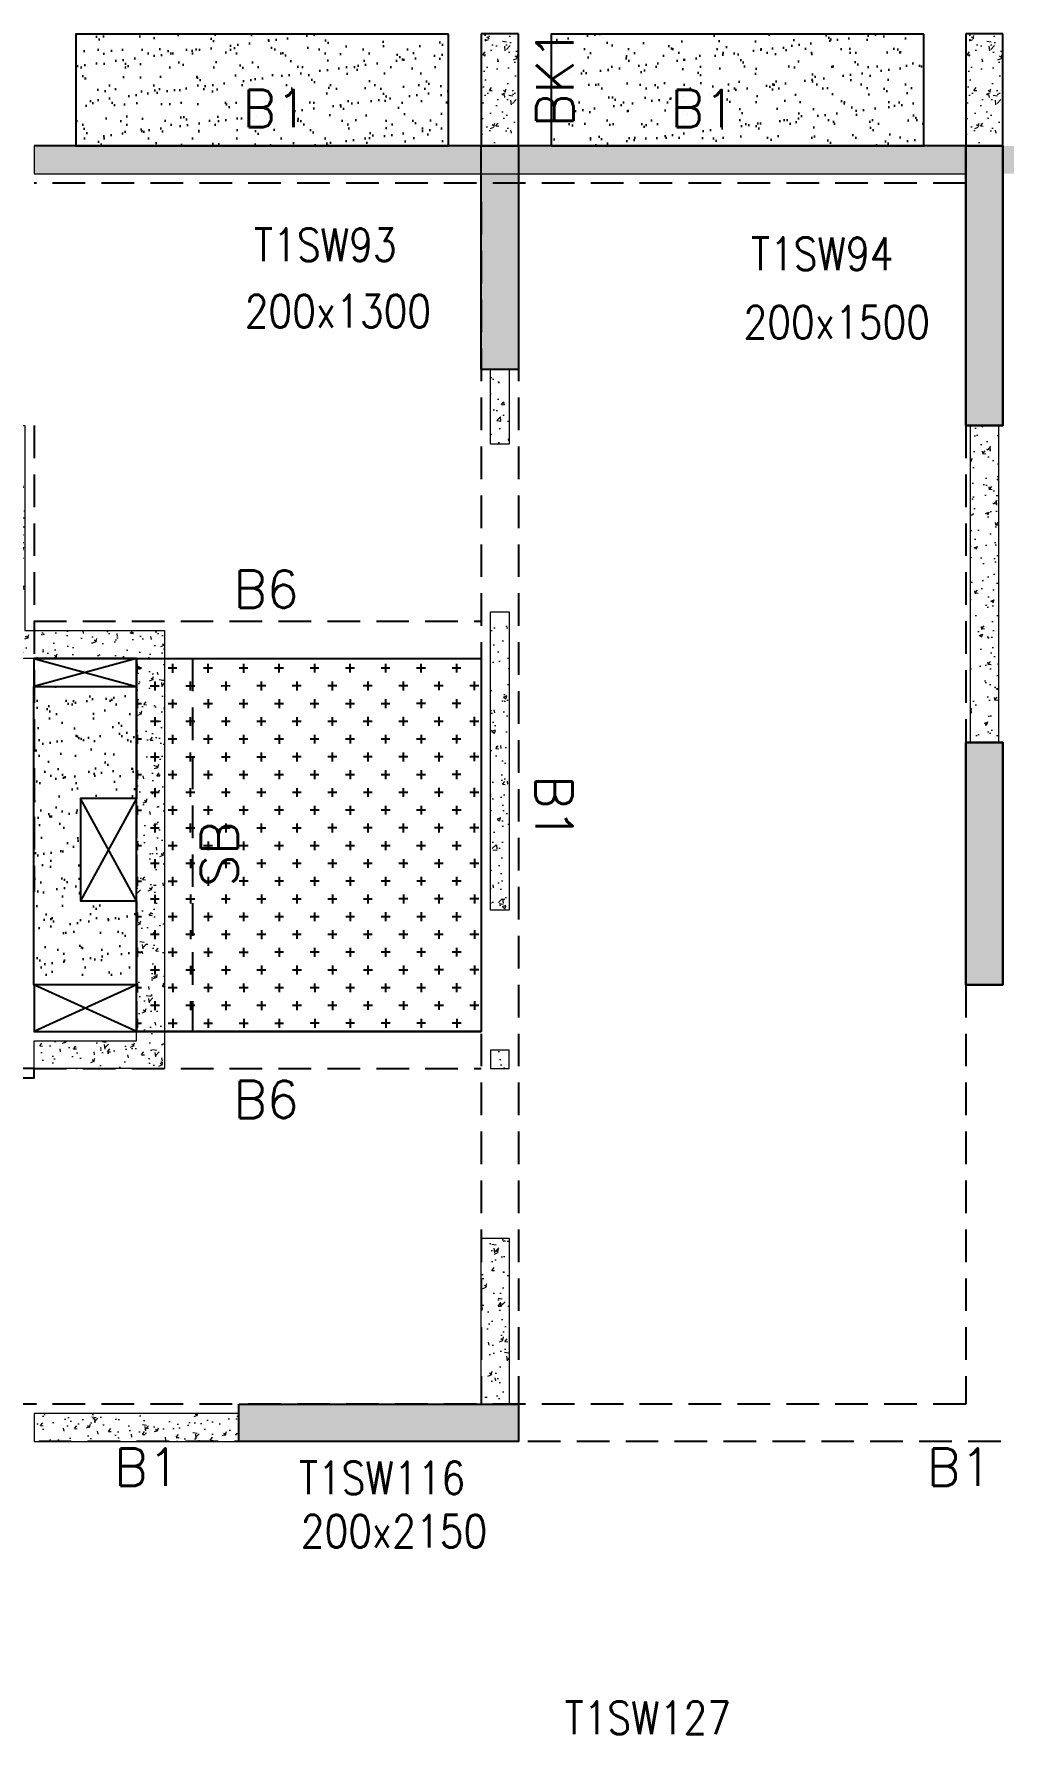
# Model space of a CAD drawing. Header units: millimetres. Extents: x 1078357 to 2594950, y -4969473 to -4636555.
# Drawn here: x 1548374 to 1553574, y -4662577 to -4653458 of the extents above; entities that cross this region are included whole.
import ezdxf

# ---------------------------------------------------------------- set-up
doc = ezdxf.new("R2010")
doc.units = ezdxf.units.MM
for name, pattern in [('CONTINOUS', [0]), ('HIDDEN', [0.375, 0.25, -0.125]), ('New Retail block$0$CONTINOUS', [0])]:
    doc.linetypes.add(name, pattern=pattern)
for name, color, linetype, lineweight in [('A-_ANOTDIMA_D-', 6, 'Continuous', 13), ('COL. NO.', 30, 'Continuous', 25), ('COL. SIZE', 7, 'Continuous', 25), ('HATCH', 8, 'Continuous', 30), ('S-NON STR RCC WALL', 8, 'Continuous', 0)]:
    doc.layers.add(name, color=color, linetype=linetype, lineweight=lineweight)
for name, color, linetype in [('B-200x325', 201, 'HIDDEN'), ('B-200x650', 241, 'HIDDEN'), ('B-300xSLAB THK.', 151, 'Continuous'), ('BK1-200x650', 241, 'HIDDEN'), ('DROP SLAB', 8, 'Continuous'), ('S-COLUMN_SHEAR WALL', 1, 'Continuous'), ('S-PROJECTION', 54, 'New Retail block$0$CONTINOUS'), ('SLAB FOLD', 8, 'Continuous')]:
    doc.layers.add(name, color=color, linetype=linetype)
doc.styles.add('ROMANS', font='romans.shx', dxfattribs={"width": 0.85})
pattern_1 = [(37.4701541, (-1436358.95, 9333512.38), (-4.7236114, 146.8264517), [0, -115.824, 0, -129.54, 0, -123.825]), (7.4701541, (-1436358.95, 9333512.38), (134.9689868, 214.9772528), [0, -62.484, 0, -104.394, 0, -40.005]), (327.4701541, (-1436452.68, 9333512.43), (237.2979035, 0.3075449), [0, -38.1, 0, -137.16, 0, -179.07]), (317.4701541, (-1436452.68, 9333512.43), (229.1017424, 66.759465), [0, -19.05, 0, -89.916, 0, -102.87])]

# ---------------------------------------------------------------- blocks, each defined once
blk = doc.blocks.new('G$CD63B60BD')
at = {"layer": 'COL. NO.', "linetype": 'Continuous', "style": 'ROMANS', "width": 0.85}
for s, p in [('T1SW93', (80056.1, 15282.2, -320.4)), ('T1SW94', (82722.7, 15233.7, -320.4)), ('T1SW116', (80296.7, 8666.8, -320.4)), ('T1SW127', (81722.8, 7380.9, -320.4))]:
    blk.add_text(s, height=175, dxfattribs=at).set_placement(p)
at = {"layer": 'COL. SIZE', "linetype": 'Continuous', "style": 'ROMANS', "width": 0.85}
for s, p in [('200x1300', (80005.6, 14926, -320.4)), ('200x1500', (82682.7, 14866.2, -320.4)), ('200x2150', (80306.5, 8381.1, -320.4))]:
    blk.add_text(s, height=175, dxfattribs=at).set_placement(p)

msp = doc.modelspace()

# ---------------------------------------------------------------- hatches: boundary and pattern name
at = {"layer": 'DROP SLAB'}
h = msp.add_hatch(dxfattribs=at)
h.set_pattern_fill('CROSS', color=8, scale=15, angle=0.03079)
h.set_pattern_definition([(180.03079016, (-2892142.08, 14067667.74), (-95.1987999, -95.3011726), [47.625, -142.875]), (270.03079016, (-2892165.9, 14067691.54), (95.3011726, -95.1987999), [47.625, -142.875])])
h.paths.add_polyline_path([(1548924.5, -4656808.1), (1550774.4, -4656808.1), (1550774.4, -4658807.9), (1548924.5, -4658807.9)])
at = {"layer": 'HATCH'}
h = msp.add_hatch(dxfattribs=at)
h.set_pattern_fill('AR-SAND', color=8, scale=3, angle=179.97015)
h.set_pattern_definition(pattern_1)
h.paths.add_polyline_path([(1550599.6, -4653457.9), (1548599.6, -4653457.9), (1548599.6, -4654057.9), (1550599.6, -4654057.9)])
h = msp.add_hatch(dxfattribs=at)
h.set_pattern_fill('AR-SAND', color=8, scale=3, angle=179.97015)
h.set_pattern_definition(pattern_1)
h.paths.add_polyline_path([(1553149.6, -4653457.9), (1551149.6, -4653457.9), (1551149.6, -4654057.9), (1553149.6, -4654057.9)])
h = msp.add_hatch(dxfattribs=at)
h.set_pattern_fill('AR-SAND', color=8, scale=3, angle=179.97015)
h.set_pattern_definition([(37.47015413, (-3486508.45, 18701550.69), (-4.72361136, 146.8264517), [0, -115.824, 0, -129.54, 0, -123.825]), (7.4701541, (-3486508.45, 18701550.7), (134.9689868, 214.9772528), [0, -62.484, 0, -104.394, 0, -40.005]), (327.4701541, (-3486602.18, 18701550.74), (237.2979035, 0.3075449), [0, -38.1, 0, -137.16, 0, -179.07]), (317.4701541, (-3486602.18, 18701550.74), (229.1017424, 66.759465), [0, -19.05, 0, -89.916, 0, -102.87])])
h.paths.add_polyline_path([(1548374.5, -4656957.9), (1548924.5, -4656957.9), (1548924.5, -4657558), (1548624.5, -4657558), (1548624.5, -4658107.9), (1548924.5, -4658107.9), (1548924.5, -4658557.9), (1548374.5, -4658557.9)])
at = {"layer": 'S-COLUMN_SHEAR WALL', "lineweight": 25}
h = msp.add_hatch(color=1, dxfattribs=at)
h.dxf.hatch_style = 1
h.paths.add_polyline_path([(1550774.4, -4655257.9), (1550974.4, -4655257.9), (1550974.4, -4654057.9), (1550774.4, -4654057.9)])
at = {"layer": 'S-COLUMN_SHEAR WALL', "lineweight": 25, "extrusion": (-1.00316e-06, 2.11765e-11, 1)}
h = msp.add_hatch(color=1, dxfattribs=at)
h.dxf.hatch_style = 1
h.paths.add_polyline_path([(1553374.4, -4654057.9), (1553574.4, -4654057.9), (1553574.4, -4655557.9), (1553374.4, -4655557.9)])
at = {"layer": 'S-COLUMN_SHEAR WALL', "lineweight": 25, "extrusion": (1.00316e-06, 1.91639e-11, 1)}
h = msp.add_hatch(color=1, dxfattribs=at)
h.dxf.hatch_style = 1
h.paths.add_polyline_path([(1553574.4, -4654057.9), (1553374.4, -4654057.9), (1553374.4, -4655557.9), (1553574.4, -4655557.9)])
at = {"layer": 'S-COLUMN_SHEAR WALL', "lineweight": 25, "extrusion": (-1.00316e-06, 2.11765e-11, 1)}
h = msp.add_hatch(color=1, dxfattribs=at)
h.dxf.hatch_style = 1
h.paths.add_polyline_path([(1553374.4, -4658557.9), (1553574.4, -4658557.9), (1553574.4, -4657257.9), (1553374.4, -4657257.9)])
at = {"layer": 'S-COLUMN_SHEAR WALL', "lineweight": 25, "extrusion": (1.00316e-06, 1.91639e-11, 1)}
h = msp.add_hatch(color=1, dxfattribs=at)
h.dxf.hatch_style = 1
h.paths.add_polyline_path([(1553574.4, -4658557.9), (1553374.4, -4658557.9), (1553374.4, -4657257.9), (1553574.4, -4657257.9)])
at = {"layer": 'S-COLUMN_SHEAR WALL', "lineweight": 25}
h = msp.add_hatch(color=1, dxfattribs=at)
h.dxf.hatch_style = 1
h.paths.add_polyline_path([(1549474.4, -4660807.9), (1550974.4, -4660807.9), (1550974.4, -4661007.9), (1549474.4, -4661007.9)])
at = {"layer": 'S-NON STR RCC WALL'}
h = msp.add_hatch(dxfattribs=at)
h.set_pattern_fill('AR-CONC', color=256, angle=180)
h.set_pattern_definition([(50, (-6983070.38, 32901630.35), (182.184669, -15.93908554), [19.05, -209.55]), (355, (-6983070.38, 32901630.35), (-35.2434214, 191.0568452), [15.24, -167.6405842]), (100.4514447, (-6983055.2, 32901629.02), (146.9412471, 175.1177519), [16.1900088, -178.0902446]), (46.1842, (-6983070.38, 32901681.15), (271.0790409, -42.0423279), [28.575, -314.325]), (96.6355576, (-6983047.8, 32901677.64), (237.404134, 247.4261246), [24.2850231, -267.1356082]), (351.1841512, (-6983070.38, 32901681.15), (237.404134, 247.4261246), [22.859967, -251.459732]), (21, (-6983044.98, 32901668.45), (151.61439127, -102.2651982), [19.05, -209.55]), (326, (-6983044.98, 32901668.45), (61.80202835, 184.1879661), [15.24, -167.64]), (71.451445, (-6983032.35, 32901659.93), (213.4164193, 81.9227689), [16.1900088, -178.0899376]), (37.5, (-6983070.384, 32901630.35), (3.08860325, 84.55503887), [0, -165.608, 0, -170.18, 0, -168.275]), (7.5, (-6983070.38, 32901630.35), (66.8196625, 100.18057482), [0, -97.028, 0, -161.798, 0, -64.135]), (327.5, (-6983127.026, 32901630.35), (135.59059517, -5.72874399), [0, -63.5, 0, -198.12, 0, -262.89]), (317.5, (-6983152.43, 32901630.35), (148.1291814, 25.42649103), [0, -82.55, 0, -131.572, 0, -186.69])])
h.paths.add_polyline_path([(1550974.4, -4654057.8), (1550974.4, -4653457.9), (1550774.4, -4653457.9), (1550774.4, -4654057.9), (1550974.4, -4654057.9)], is_closed=False)
h = msp.add_hatch(dxfattribs=at)
h.set_pattern_fill('AR-CONC', color=256, angle=180)
h.set_pattern_definition([(50, (-6980470.4, 32901630.35), (182.184669, -15.93908554), [19.05, -209.55]), (355, (-6980470.4, 32901630.35), (-35.2434214, 191.0568452), [15.24, -167.6405842]), (100.4514447, (-6980455.22, 32901629.03), (146.9412471, 175.1177519), [16.1900088, -178.0902446]), (46.1842, (-6980470.4, 32901681.15), (271.0790409, -42.0423279), [28.575, -314.325]), (96.6355576, (-6980447.81, 32901677.65), (237.404134, 247.4261246), [24.2850231, -267.1356082]), (351.1841512, (-6980470.4, 32901681.15), (237.404134, 247.4261246), [22.859967, -251.459732]), (21, (-6980445, 32901668.45), (151.61439127, -102.2651982), [19.05, -209.55]), (326, (-6980445, 32901668.45), (61.80202835, 184.1879661), [15.24, -167.64]), (71.451445, (-6980432.37, 32901659.93), (213.4164193, 81.9227689), [16.1900088, -178.0899376]), (37.5, (-6980470.404, 32901630.354), (3.08860325, 84.55503887), [0, -165.608, 0, -170.18, 0, -168.275]), (7.5, (-6980470.4, 32901630.35), (66.8196625, 100.18057482), [0, -97.028, 0, -161.798, 0, -64.135]), (327.5, (-6980527.046, 32901630.354), (135.59059517, -5.72874399), [0, -63.5, 0, -198.12, 0, -262.89]), (317.5, (-6980552.45, 32901630.35), (148.1291814, 25.42649103), [0, -82.55, 0, -131.572, 0, -186.69])])
h.paths.add_polyline_path([(1553574.4, -4654057.8), (1553574.4, -4653457.8), (1553374.4, -4653457.8), (1553374.4, -4654057.8), (1553574.4, -4654057.8)], is_closed=False)
h = msp.add_hatch(dxfattribs=at)
h.set_pattern_fill('AR-CONC', color=256)
h.set_pattern_definition([(50, (-3772671.4, 18705605.1), (182.184669, -15.9390855), [19.05, -209.55]), (355, (-3772671.4, 18705605.1), (-35.2434214, 191.0568452), [15.24, -167.6405842]), (100.4514447, (-3772656.21, 18705603.78), (146.9412471, 175.1177519), [16.1900088, -178.0902446]), (46.1842, (-3772671.4, 18705655.9), (271.0790409, -42.042328), [28.575, -314.325]), (96.6355576, (-3772648.8, 18705652.4), (237.404134, 247.4261246), [24.285023, -267.135608]), (351.1841512, (-3772671.4, 18705655.9), (237.404134, 247.4261246), [22.859967, -251.459732]), (21, (-3772646, 18705643.2), (151.6143913, -102.2651982), [19.05, -209.55]), (326, (-3772646, 18705643.2), (61.8020283, 184.1879661), [15.24, -167.64]), (71.451445, (-3772633.36, 18705634.68), (213.4164193, 81.9227689), [16.1900088, -178.0899376]), (37.5, (-3772671.396, 18705605.106), (3.08860325, 84.55503887), [0, -165.608, 0, -170.18, 0, -168.275]), (7.5, (-3772671.4, 18705605.11), (66.8196625, 100.18057482), [0, -97.028, 0, -161.798, 0, -64.135]), (327.5, (-3772728.04, 18705605.106), (135.59059517, -5.728744), [0, -63.5, 0, -198.12, 0, -262.89]), (317.5, (-3772753.44, 18705605.1), (148.1291814, 25.42649103), [0, -82.55, 0, -131.572, 0, -186.69])])
h.paths.add_polyline_path([(1548699.6, -4654057.9), (1548374.6, -4654057.9), (1548374.6, -4654207.9), (1548699.6, -4654207.9)])
h.paths.add_polyline_path([(1550499.6, -4654057.9), (1548699.6, -4654057.9), (1548699.6, -4654207.9), (1550499.6, -4654207.9)])
h.paths.add_polyline_path([(1556449.6, -4654057.9), (1555699.6, -4654057.9), (1555699.6, -4654207.9), (1556449.6, -4654207.9)])
h.paths.add_polyline_path([(1555699.6, -4654057.9), (1553899.6, -4654057.9), (1553899.6, -4654207.9), (1555699.6, -4654207.9)])
h.paths.add_polyline_path([(1551249.6, -4654057.9), (1550499.6, -4654057.9), (1550499.6, -4654207.9), (1551249.6, -4654207.9)])
h.paths.add_polyline_path([(1553049.6, -4654057.9), (1551249.6, -4654057.9), (1551249.6, -4654207.9), (1553049.6, -4654207.9)])
h.paths.add_polyline_path([(1558571.7, -4654057.9), (1558249.6, -4654057.9), (1558249.6, -4654207.9), (1558571.7, -4654207.9)])
h.paths.add_polyline_path([(1553899.6, -4654057.9), (1553574.6, -4654057.9), (1553574.6, -4654207.9), (1553899.6, -4654207.9)])
h.paths.add_polyline_path([(1553374.6, -4654057.9), (1553049.6, -4654057.9), (1553049.6, -4654207.9), (1553374.6, -4654207.9)])
h.paths.add_polyline_path([(1558249.6, -4654057.9), (1556449.6, -4654057.9), (1556449.6, -4654207.9), (1558249.6, -4654207.9)])
h = msp.add_hatch(dxfattribs=at)
h.set_pattern_fill('AR-CONC', color=256, angle=180)
h.set_pattern_definition([(50, (1550887.62, -4614655.87), (182.18467, -15.9391), [19.05, -209.55]), (355, (1550887.62, -4614655.87), (-35.2434, 191.05685), [15.24, -167.6406]), (100.45144, (1550902.8, -4614657.2), (146.94125, 175.11775), [16.19, -178.09024]), (46.1842, (1550887.62, -4614605.07), (271.079, -42.0423), [28.575, -314.325]), (96.63556, (1550910.21, -4614608.57), (237.4041, 247.4261), [24.285, -267.1356]), (351.18415, (1550887.62, -4614605.07), (237.4041, 247.4261), [22.86, -251.4597]), (21, (1550913.02, -4614617.77), (151.6144, -102.2652), [19.05, -209.55]), (326, (1550913.02, -4614617.77), (61.802, 184.188), [15.24, -167.64]), (71.45144, (1550925.66, -4614626.29), (213.4164, 81.9228), [16.19, -178.0899]), (37.5, (1550887.624, -4614655.87), (3.0886, 84.55504), [0, -165.608, 0, -170.18, 0, -168.275]), (7.5, (1550887.62, -4614655.87), (66.81966, 100.18057), [0, -97.028, 0, -161.798, 0, -64.135]), (327.5, (1550830.98, -4614655.87), (135.5906, -5.72874), [0, -63.5, 0, -198.12, 0, -262.89]), (317.5, (1550805.58, -4614655.87), (148.12918, 25.4265), [0, -82.55, 0, -131.572, 0, -186.69])])
h.paths.add_polyline_path([(1550824.6, -4655257.9), (1550924.6, -4655257.9), (1550924.6, -4655657.9), (1550824.6, -4655657.9)])
h = msp.add_hatch(dxfattribs=at)
h.set_pattern_fill('AR-CONC', color=256, angle=180)
h.set_pattern_definition([(50, (-4869896.11, 23389624.3), (182.184669, -15.9390855), [19.05, -209.55]), (355, (-4869896.11, 23389624.3), (-35.2434214, 191.0568452), [15.24, -167.6405842]), (100.4514447, (-4869880.93, 23389622.96), (146.9412471, 175.1177519), [16.1900088, -178.0902446]), (46.1842, (-4869896.11, 23389675.1), (271.0790409, -42.042328), [28.575, -314.325]), (96.6355576, (-4869873.52, 23389671.6), (237.404134, 247.4261246), [24.2850231, -267.1356082]), (351.1841512, (-4869896.1, 23389675.1), (237.404134, 247.4261246), [22.859967, -251.459732]), (21, (-4869870.71, 23389662.4), (151.6143913, -102.2651982), [19.05, -209.55]), (326, (-4869870.71, 23389662.4), (61.8020283, 184.1879661), [15.24, -167.64]), (71.451445, (-4869858.08, 23389653.87), (213.4164193, 81.9227689), [16.1900088, -178.0899376]), (37.5, (-4869896.11, 23389624.29), (3.08860325, 84.55503887), [0, -165.608, 0, -170.18, 0, -168.275]), (7.5, (-4869896.11, 23389624.29), (66.8196625, 100.18057482), [0, -97.028, 0, -161.798, 0, -64.135]), (327.5, (-4869952.754, 23389624.29), (135.59059517, -5.728744), [0, -63.5, 0, -198.12, 0, -262.89]), (317.5, (-4869978.15, 23389624.29), (148.1291814, 25.42649103), [0, -82.55, 0, -131.572, 0, -186.69])])
h.paths.add_polyline_path([(1549074.6, -4656657.9), (1549074.6, -4659007.9), (1548374.6, -4659007.9), (1548374.6, -4658857.9), (1548924.6, -4658857.9), (1548924.6, -4656807.9), (1548174.6, -4656807.9), (1548174.6, -4655557.8), (1548324.6, -4655557.8), (1548324.6, -4656657.9)])
at = {"layer": 'S-NON STR RCC WALL', "ltscale": 700}
h = msp.add_hatch(dxfattribs=at)
h.set_pattern_fill('AR-CONC', color=256)
h.set_pattern_definition([(50, (420283.27, 69646.9), (182.184669, -15.9390855), [19.05, -209.55]), (355, (420283.27, 69646.9), (-35.2434214, 191.056845), [15.24, -167.640584]), (100.4514447, (420298.45, 69645.57), (146.941247, 175.117752), [16.190009, -178.0902446]), (46.1842, (420283.27, 69697.7), (271.079041, -42.042328), [28.575, -314.325]), (96.6355576, (420305.86, 69694.2), (237.404134, 247.426125), [24.285023, -267.135608]), (351.184151, (420283.27, 69697.7), (237.404134, 247.426125), [22.859967, -251.459732]), (21, (420308.67, 69685), (151.6143913, -102.265198), [19.05, -209.55]), (326, (420308.67, 69685), (61.802028, 184.187966), [15.24, -167.64]), (71.451445, (420321.3, 69676.47), (213.416419, 81.922769), [16.190009, -178.0899376]), (37.5, (420283.27, 69646.894), (3.08860325, 84.5550389), [0, -165.608, 0, -170.18, 0, -168.275]), (7.5, (420283.27, 69646.89), (66.8196625, 100.1805748), [0, -97.028, 0, -161.798, 0, -64.135]), (327.5, (420226.63, 69646.894), (135.5905952, -5.728744), [0, -63.5, 0, -198.12, 0, -262.89]), (317.5, (420201.23, 69646.89), (148.1291814, 25.426491), [0, -82.55, 0, -131.572, 0, -186.69])])
h.paths.add_polyline_path([(1553399.6, -4655557.8), (1553549.6, -4655557.8), (1553549.6, -4657257.8), (1553399.6, -4657257.8)])
at = {"layer": 'S-NON STR RCC WALL'}
h = msp.add_hatch(dxfattribs=at)
h.set_pattern_fill('AR-CONC', color=256, angle=180)
h.set_pattern_definition([(50, (2648112.34, -9298675.05), (182.184669, -15.9390855), [19.05, -209.55]), (355, (2648112.34, -9298675.05), (-35.2434214, 191.056845), [15.24, -167.640584]), (100.4514447, (2648127.52, -9298676.38), (146.941247, 175.117752), [16.190009, -178.0902446]), (46.1842, (2648112.34, -9298624.25), (271.079041, -42.042328), [28.575, -314.325]), (96.6355576, (2648134.93, -9298627.76), (237.404134, 247.426125), [24.285023, -267.135608]), (351.184151, (2648112.34, -9298624.25), (237.404134, 247.426125), [22.859967, -251.459732]), (21, (2648137.74, -9298636.95), (151.6143913, -102.265198), [19.05, -209.55]), (326, (2648137.74, -9298636.95), (61.802028, 184.187966), [15.24, -167.64]), (71.451445, (2648150.37, -9298645.48), (213.416419, 81.922769), [16.190009, -178.0899376]), (37.5, (2648112.34, -9298675.054), (3.08860325, 84.5550389), [0, -165.608, 0, -170.18, 0, -168.275]), (7.5, (2648112.34, -9298675.05), (66.8196625, 100.1805748), [0, -97.028, 0, -161.798, 0, -64.135]), (327.5, (2648055.7, -9298675.054), (135.5905952, -5.728744), [0, -63.5, 0, -198.12, 0, -262.89]), (317.5, (2648030.3, -9298675.05), (148.1291814, 25.426491), [0, -82.55, 0, -131.572, 0, -186.69])])
h.paths.add_polyline_path([(1550824.6, -4656557.9), (1550924.6, -4656557.9), (1550924.6, -4658157.9), (1550824.6, -4658157.9)])
h = msp.add_hatch(dxfattribs=at)
h.set_pattern_fill('AR-CONC', color=256, angle=180)
h.set_pattern_definition([(50, (2648099.13, -9300039.72), (182.184669, -15.9390855), [19.05, -209.55]), (355, (2648099.13, -9300039.72), (-35.2434214, 191.056845), [15.24, -167.640584]), (100.4514447, (2648114.3, -9300041.05), (146.941247, 175.117752), [16.190009, -178.0902446]), (46.1842, (2648099.13, -9299988.92), (271.079041, -42.042328), [28.575, -314.325]), (96.6355576, (2648121.72, -9299992.42), (237.404134, 247.426125), [24.285023, -267.135608]), (351.184151, (2648099.13, -9299988.92), (237.404134, 247.426125), [22.859967, -251.459732]), (21, (2648124.53, -9300001.62), (151.6143913, -102.265198), [19.05, -209.55]), (326, (2648124.53, -9300001.62), (61.802028, 184.187966), [15.24, -167.64]), (71.451445, (2648137.16, -9300010.14), (213.416419, 81.922769), [16.190009, -178.0899376]), (37.5, (2648099.126, -9300039.72), (3.08860325, 84.5550389), [0, -165.608, 0, -170.18, 0, -168.275]), (7.5, (2648099.13, -9300039.72), (66.8196625, 100.1805748), [0, -97.028, 0, -161.798, 0, -64.135]), (327.5, (2648042.484, -9300039.72), (135.5905952, -5.728744), [0, -63.5, 0, -198.12, 0, -262.89]), (317.5, (2648017.08, -9300039.72), (148.1291814, 25.426491), [0, -82.55, 0, -131.572, 0, -186.69])])
h.paths.add_polyline_path([(1550824.6, -4659007.9), (1550924.6, -4659007.9), (1550924.6, -4658907.9), (1550824.6, -4658907.9)])
h = msp.add_hatch(dxfattribs=at)
h.set_pattern_fill('AR-CONC', color=256, angle=180)
h.set_pattern_definition([(50, (-5900760.57, 28073643.47), (182.184669, -15.93908554), [19.05, -209.55]), (355, (-5900760.57, 28073643.47), (-35.2434214, 191.0568452), [15.24, -167.6405842]), (100.4514447, (-5900745.4, 28073642.14), (146.9412471, 175.1177519), [16.1900088, -178.0902446]), (46.1842, (-5900760.57, 28073694.27), (271.0790409, -42.042328), [28.575, -314.325]), (96.6355576, (-5900737.98, 28073690.77), (237.404134, 247.4261246), [24.2850231, -267.1356082]), (351.1841512, (-5900760.57, 28073694.27), (237.404134, 247.4261246), [22.859967, -251.459732]), (21, (-5900735.17, 28073681.57), (151.6143913, -102.2651982), [19.05, -209.55]), (326, (-5900735.17, 28073681.57), (61.8020283, 184.1879661), [15.24, -167.64]), (71.451445, (-5900722.54, 28073673.05), (213.4164193, 81.9227689), [16.1900088, -178.0899376]), (37.5, (-5900760.573, 28073643.47), (3.08860325, 84.55503887), [0, -165.608, 0, -170.18, 0, -168.275]), (7.5, (-5900760.57, 28073643.47), (66.8196625, 100.18057482), [0, -97.028, 0, -161.798, 0, -64.135]), (327.5, (-5900817.215, 28073643.47), (135.59059517, -5.72874399), [0, -63.5, 0, -198.12, 0, -262.89]), (317.5, (-5900842.62, 28073643.47), (148.1291814, 25.42649103), [0, -82.55, 0, -131.572, 0, -186.69])])
h.paths.add_polyline_path([(1550774.6, -4659917.9), (1550924.6, -4659917.9), (1550924.6, -4660807.8), (1550774.6, -4660807.8)])
h = msp.add_hatch(dxfattribs=at)
h.set_pattern_fill('AR-CONC', color=256)
h.set_pattern_definition([(50, (-3772671.4, 18705605.1), (182.184669, -15.9390855), [19.05, -209.55]), (355, (-3772671.4, 18705605.1), (-35.2434214, 191.0568452), [15.24, -167.6405842]), (100.4514447, (-3772656.21, 18705603.78), (146.9412471, 175.1177519), [16.1900088, -178.0902446]), (46.1842, (-3772671.4, 18705655.9), (271.0790409, -42.042328), [28.575, -314.325]), (96.6355576, (-3772648.8, 18705652.4), (237.404134, 247.4261246), [24.285023, -267.135608]), (351.1841512, (-3772671.4, 18705655.9), (237.404134, 247.4261246), [22.859967, -251.459732]), (21, (-3772646, 18705643.2), (151.6143913, -102.2651982), [19.05, -209.55]), (326, (-3772646, 18705643.2), (61.8020283, 184.1879661), [15.24, -167.64]), (71.451445, (-3772633.36, 18705634.68), (213.4164193, 81.9227689), [16.1900088, -178.0899376]), (37.5, (-3772671.396, 18705605.106), (3.08860325, 84.55503887), [0, -165.608, 0, -170.18, 0, -168.275]), (7.5, (-3772671.4, 18705605.11), (66.8196625, 100.18057482), [0, -97.028, 0, -161.798, 0, -64.135]), (327.5, (-3772728.04, 18705605.106), (135.59059517, -5.728744), [0, -63.5, 0, -198.12, 0, -262.89]), (317.5, (-3772753.44, 18705605.1), (148.1291814, 25.42649103), [0, -82.55, 0, -131.572, 0, -186.69])])
h.paths.add_polyline_path([(1549474.4, -4660857.9), (1548374.6, -4660857.9), (1548374.6, -4661007.8), (1549474.4, -4661007.8)])

# ---------------------------------------------------------------- linework, layer by layer
at = {"layer": 'B-200x325', "ltscale": 700}
for p, q in [((1548374.3, -4656608.1, 0), (1550774.3, -4656608.1, 0)), ((1548374.5, -4659007.9, 0), (1550774.3, -4659007.9, 0))]:
    msp.add_line(p, q, dxfattribs=at)
at = {"layer": 'B-200x325', "linetype": 'Continuous', "ltscale": 700}
for p, q in [((1548374.3, -4656808.1, 0), (1550774.3, -4656808.1, 0)), ((1548374.5, -4658807.9, 0), (1550774.3, -4658807.9, 0))]:
    msp.add_line(p, q, dxfattribs=at)
at = {"layer": 'B-200x650', "linetype": 'CONTINOUS', "ltscale": 700}
for p, q in [((1550974.4, -4653457.8, 0), (1550774.4, -4653457.8, 0)), ((1550774.4, -4653457.8, 0), (1550774.4, -4654057.8)), ((1550974.4, -4654057.8), (1550974.4, -4653457.8, 0)), ((1553574.4, -4653457.8, 0), (1553374.4, -4653457.8, 0)), ((1553374.4, -4653457.8, 0), (1553374.4, -4654057.8, 0)), ((1553574.4, -4654057.8, 0), (1553574.4, -4653457.8, 0)), ((1553374.6, -4654057.9, 0), (1548374.6, -4654057.9, 0))]:
    msp.add_line(p, q, dxfattribs=at)
at = {"layer": 'B-200x650', "linetype": 'HIDDEN', "ltscale": 700}
for p, q in [((1553374.6, -4654257.9, 0), (1548374.6, -4654257.9, 0)), ((1550774.6, -4654357.9, 0), (1550774.6, -4660807.8, 0)), ((1550974.6, -4654357.9, 0), (1550974.6, -4660807.8, 0)), ((1548374.6, -4655557.8, 0), (1548374.6, -4658057.9, 0)), ((1553374.6, -4655557.8, 0), (1553374.6, -4657257.8, 0)), ((1553374.6, -4658557.9, 0), (1553374.6, -4660807.8, 0)), ((1553374.6, -4660807.8, 0), (1547699.4, -4660807.8, 0)), ((1555924.6, -4661007.8, 0), (1547699.4, -4661007.8, 0))]:
    msp.add_line(p, q, dxfattribs=at)
at = {"layer": 'B-300xSLAB THK.', "linetype": 'HIDDEN', "ltscale": 700}
for p, q in [((1548924.4, -4656808.4, 0), (1548924.4, -4658808.2, 0)), ((1549224.4, -4656808.4, 0), (1549224.4, -4658808.2, 0))]:
    msp.add_line(p, q, dxfattribs=at)
at = {"layer": 'BK1-200x650', "linetype": 'Continuous', "ltscale": 700, "elevation": 0}
msp.add_lwpolyline([(1548374.6, -4659007.9), (1548174.6, -4659007.9), (1548174.6, -4659058), (1548374.6, -4659058)], close=True, dxfattribs=at)
at = {"layer": 'DROP SLAB', "color": 3, "linetype": 'CONTINOUS', "ltscale": 500}
for p, q in [((1548374.5, -4656807.9, 0), (1548924.5, -4656957.9, 0)), ((1548923.7, -4656808.2, 0), (1548374.5, -4656957.9, 0)), ((1548924.6, -4657557.9, 0), (1548624.5, -4658107.9, 0)), ((1548924.6, -4658107.9, 0), (1548624.5, -4657557.9, 0)), ((1548924.5, -4658807.9, 0), (1548374.5, -4658557.9, 0)), ((1548924.5, -4658557.9, 0), (1548374.7, -4658807.9, 0))]:
    msp.add_line(p, q, dxfattribs=at)
at = {"layer": 'DROP SLAB', "color": 3, "linetype": 'CONTINOUS', "ltscale": 500, "elevation": 0}
for points in [[(1548924.5, -4656808.2), (1548374.5, -4656808.2), (1548374.5, -4656957.9), (1548924.5, -4656957.9)], [(1548924.5, -4656808.1), (1550774.4, -4656808.1), (1550774.4, -4658807.9), (1548924.5, -4658807.9)], [(1548924.5, -4657557.9), (1548624.5, -4657557.9), (1548624.5, -4658107.9), (1548924.5, -4658107.9)], [(1548924.5, -4658557.9), (1548374.7, -4658557.9), (1548374.7, -4658807.9), (1548924.5, -4658807.9)]]:
    msp.add_lwpolyline(points, close=True, dxfattribs=at)
at = {"layer": 'S-COLUMN_SHEAR WALL', "color": 1, "lineweight": 25, "elevation": 0}
for points in [[(1550774.4, -4654057.9), (1550974.4, -4654057.9), (1550974.4, -4655257.9), (1550774.4, -4655257.9)], [(1549474.4, -4660807.9), (1550974.4, -4660807.9), (1550974.4, -4661007.9), (1549474.4, -4661007.9)]]:
    msp.add_lwpolyline(points, close=True, dxfattribs=at)
at = {"layer": 'S-COLUMN_SHEAR WALL', "color": 1, "lineweight": 25, "extrusion": (-1.00316e-06, 2.11765e-11, 1), "elevation": -1.6}
for points in [[(1553374.4, -4654057.9), (1553574.4, -4654057.9), (1553574.4, -4655557.9), (1553374.4, -4655557.9)], [(1553374.4, -4658557.9), (1553574.4, -4658557.9), (1553574.4, -4657257.9), (1553374.4, -4657257.9)]]:
    msp.add_lwpolyline(points, close=True, dxfattribs=at)
at = {"layer": 'S-COLUMN_SHEAR WALL', "color": 1, "lineweight": 25, "extrusion": (1.00316e-06, 1.91639e-11, 1)}
for points, elevation in [([(1553574.4, -4654057.9), (1553374.4, -4654057.9), (1553374.4, -4655557.9), (1553574.4, -4655557.9)], 1.6), ([(1553574.4, -4658557.9), (1553374.4, -4658557.9), (1553374.4, -4657257.9), (1553574.4, -4657257.9)], 1.3)]:
    msp.add_lwpolyline(points, close=True, dxfattribs=dict(at, elevation=elevation))
at = {"layer": 'S-NON STR RCC WALL', "elevation": 0}
for points in [[(1553374.6, -4654057.9), (1548374.6, -4654057.9), (1548374.6, -4654207.9), (1553374.6, -4654207.9)], [(1550824.6, -4655257.9), (1550924.6, -4655257.9), (1550924.6, -4655657.9), (1550824.6, -4655657.9)], [(1549074.6, -4656657.9), (1549074.6, -4659007.9), (1548374.6, -4659007.9), (1548374.6, -4658857.9), (1548924.6, -4658857.9), (1548924.6, -4656807.9), (1548174.6, -4656807.9), (1548174.6, -4655557.8), (1548324.6, -4655557.8), (1548324.6, -4656657.9)]]:
    msp.add_lwpolyline(points, close=True, dxfattribs=at)
at = {"layer": 'S-NON STR RCC WALL', "ltscale": 700, "elevation": 0}
for points in [[(1553399.6, -4655557.8), (1553549.6, -4655557.8), (1553549.6, -4657257.8), (1553399.6, -4657257.8)], [(1550824.6, -4656557.9), (1550924.6, -4656557.9), (1550924.6, -4658157.9), (1550824.6, -4658157.9)], [(1550824.6, -4659007.9), (1550924.6, -4659007.9), (1550924.6, -4658907.9), (1550824.6, -4658907.9)], [(1550774.6, -4659917.9), (1550924.6, -4659917.9), (1550924.6, -4660807.8), (1550774.6, -4660807.8)], [(1549474.4, -4660857.9), (1548374.6, -4660857.9), (1548374.6, -4661007.8), (1549474.4, -4661007.8)]]:
    msp.add_lwpolyline(points, close=True, dxfattribs=at)
at = {"layer": 'S-PROJECTION', "elevation": 0}
for points in [[(1550599.6, -4653457.9), (1548599.6, -4653457.9), (1548599.6, -4654057.9), (1550599.6, -4654057.9)], [(1553149.6, -4653457.9), (1551149.6, -4653457.9), (1551149.6, -4654057.9), (1553149.6, -4654057.9)]]:
    msp.add_lwpolyline(points, close=True, dxfattribs=at)
at = {"layer": 'SLAB FOLD', "color": 8, "ltscale": 1000, "elevation": 0}
msp.add_lwpolyline([(1548374.5, -4656957.9), (1548924.5, -4656957.9), (1548924.5, -4657558), (1548624.5, -4657558), (1548624.5, -4658107.9), (1548924.5, -4658107.9), (1548924.5, -4658557.9), (1548374.5, -4658557.9), (1548374.5, -4656957.9)], dxfattribs=at)

# ---------------------------------------------------------------- block references
at = {"layer": 'A-_ANOTDIMA_D-', "color": 2, "ltscale": 700}
msp.add_blockref('G$CD63B60BD', (1469499.4, -4669957.9, 0), dxfattribs=at)

# ---------------------------------------------------------------- texts
at = {"layer": 'B-200x325', "linetype": 'Continuous', "ltscale": 700, "style": 'ROMANS'}
for p in [(1549443.9, -4656536, -2.7), (1549443.9, -4659273.1, -2.7)]:
    msp.add_text('B6', height=200, rotation=359.99866, dxfattribs=at).set_placement(p)
at = {"layer": 'B-200x650', "linetype": 'HIDDEN', "ltscale": 500, "style": 'ROMANS'}
for s, rotation, p in [('BK1', 90, (1551270, -4653957.5, 50)), ('B1', 359.99906, (1549493.1, -4653957.5, -2.7)), ('B1', 359.99906, (1551790.4, -4653957.5, -2.7)), ('B1', 269.99906, (1551065, -4657432.8, -2.7)), ('B1', 359.99906, (1548805.1, -4661245, -2.7)), ('B1', 359.99906, (1553164.7, -4661245, -2.7))]:
    msp.add_text(s, height=200, rotation=rotation, dxfattribs=at).set_placement(p)
at = {"layer": 'B-300xSLAB THK.', "linetype": 'Continuous', "ltscale": 700, "style": 'ROMANS'}
msp.add_text('SB', height=200, rotation=90.00094, dxfattribs=at).set_placement((1549469.1, -4658032.5, -2.7))

doc.saveas('drawing.dxf')
